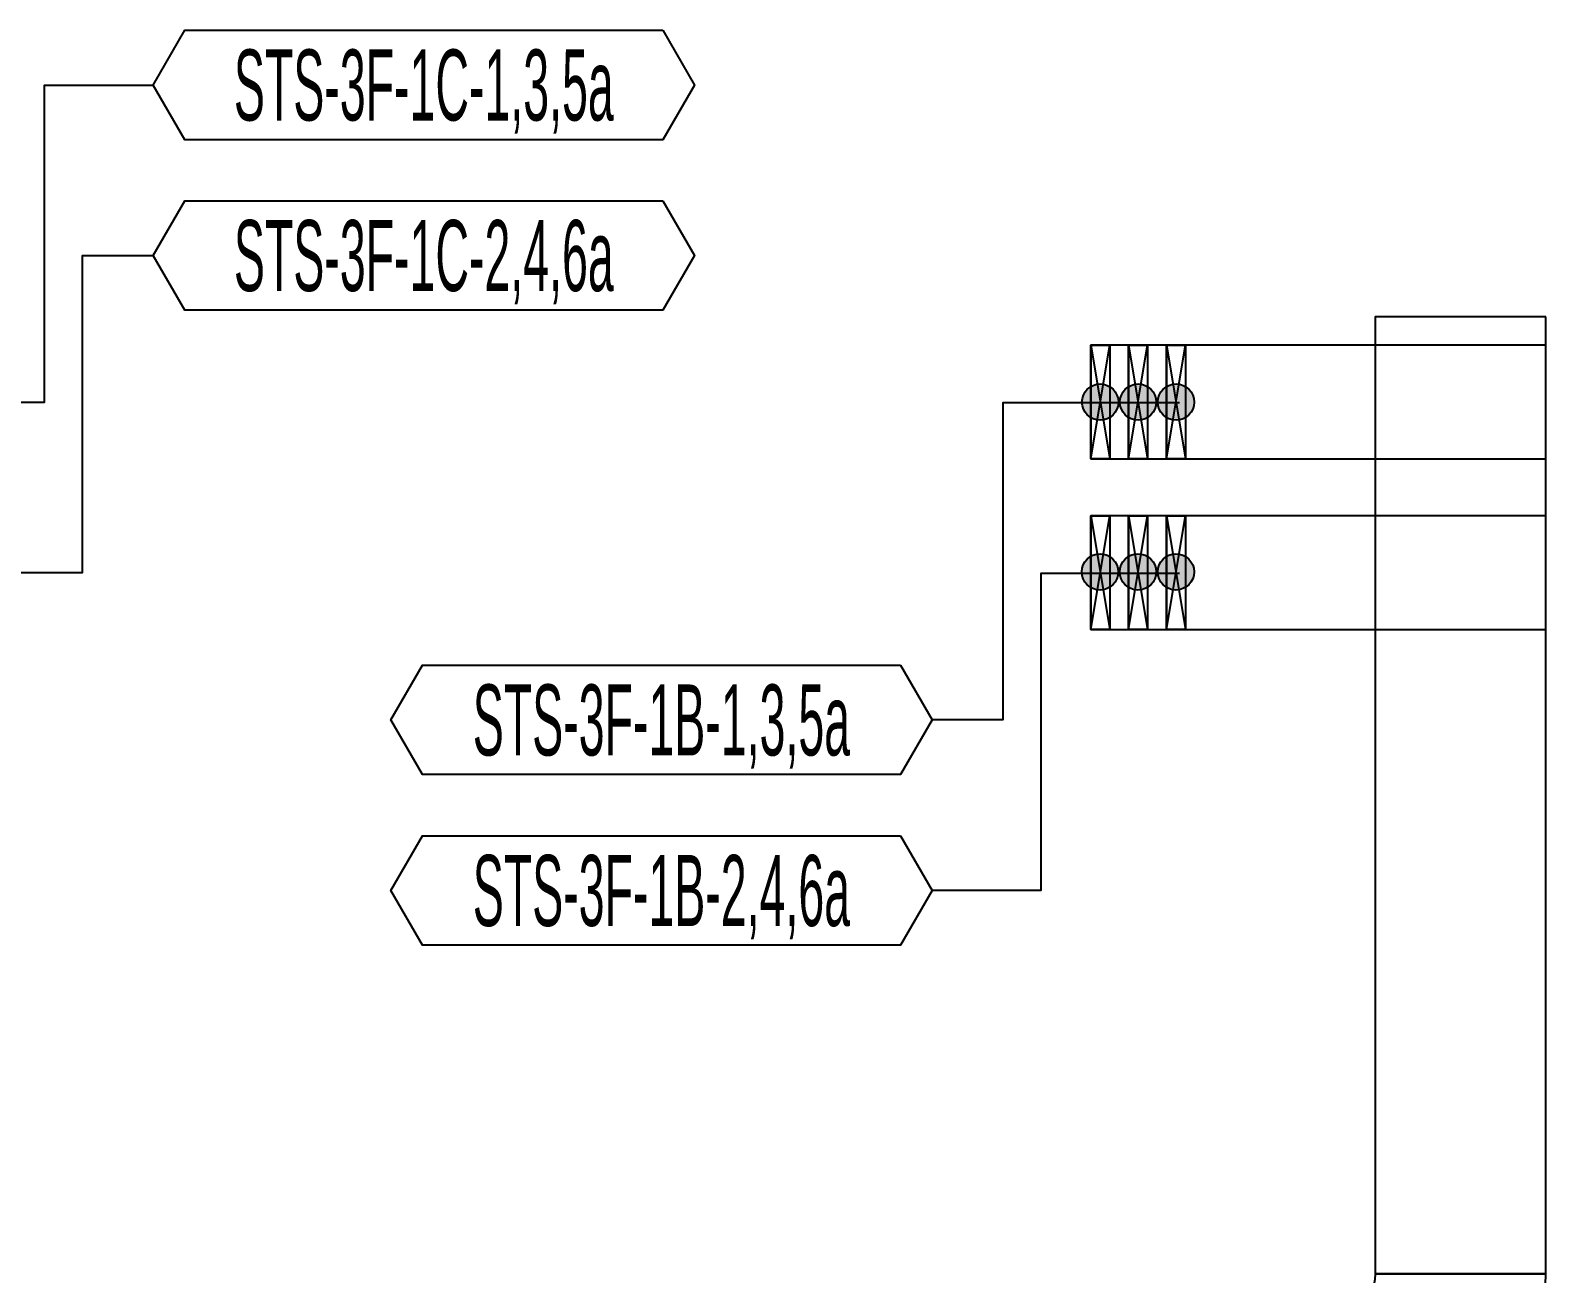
# Model space of a CAD drawing. Header units: millimetres. Extents: x 33932 to 374132, y 182625 to 847314.
# Drawn here: x 121860 to 129854, y 483855 to 490417 of the extents above; entities that cross this region are included whole.
import ezdxf
from ezdxf.enums import TextEntityAlignment as Align

# ---------------------------------------------------------------- set-up
doc = ezdxf.new("R2010")
doc.units = ezdxf.units.MM
doc.header["$LTSCALE"] = 150
doc.layers.add('-----26 Electrical Cable Tray_LV_STS1', color=3, linetype='Continuous')
doc.layers.add('-----99 Cable Schedule', color=2, linetype='Continuous')
doc.styles.add('ELEC', font='')
doc.styles.get('ELEC').set_extended_font_data('Dotum')

# ---------------------------------------------------------------- blocks, each defined once
blk = doc.blocks.new('A$C9a0ab699')
h = blk.add_hatch(color=0)
edge = h.paths.add_edge_path()
edge.add_arc((64.00719340983778, 64.00719340983778), 64.0071934098378, 720.0000000000341, 1080.000000000034, ccw=False)
at = {"color": 0}
blk.add_circle((64.00719340983778, 64.00719340983778), 64.0071934098378, dxfattribs=at)

msp = doc.modelspace()

# ---------------------------------------------------------------- linework, layer by layer
at = {"layer": '-----26 Electrical Cable Tray_LV_STS1'}
for points in [[(129853.5713109011, 488905.0169475801), (128953.5713109011, 488905.0169475801), (128953.5713109013, 483855.0163052068), (129853.5713109013, 483855.0163052068)], [(129853.5713109011, 488905.0169475801), (128953.5713109011, 488905.0169475801), (128953.5713109013, 483855.0163052068), (129853.5713109013, 483855.0163052068)], [(129853.5713109011, 488905.0169475801), (128953.5713109011, 488905.0169475801), (128953.5713109013, 483855.0163052068), (129853.5713109013, 483855.0163052068)], [(127453.5713115701, 488755.0163051267), (127453.5713115701, 488155.0163051267), (129853.5713109011, 488155.0163051267), (129853.5713109011, 488755.0163051267)], [(127553.5713115701, 488755.0163051267), (127553.5713115701, 488155.0163051267), (127453.5713115701, 488155.0163051267), (127453.5713115701, 488755.0163051267)], [(127753.5713115701, 488755.0163051267), (127753.5713115701, 488155.0163051267), (127653.5713115701, 488155.0163051267), (127653.5713115701, 488755.0163051267)], [(127653.5713115701, 488755.0163051267), (127653.5713115701, 488155.0163051267), (129853.5713109011, 488155.0163051267), (129853.5713109011, 488755.0163051267)], [(127953.5713115701, 488755.0163051267), (127953.5713115701, 488155.0163051267), (127853.5713115701, 488155.0163051267), (127853.5713115701, 488755.0163051267)], [(127853.5713115701, 488755.0163051267), (127853.5713115701, 488155.0163051267), (129853.5713109011, 488155.0163051267), (129853.5713109011, 488755.0163051267)], [(127453.5713115701, 487855.0163051267), (127453.5713115701, 487255.0163051267), (129853.5713109011, 487255.0163051267), (129853.5713109011, 487855.0163051267)], [(127553.5713115701, 487855.0163051267), (127553.5713115701, 487255.0163051267), (127453.5713115701, 487255.0163051267), (127453.5713115701, 487855.0163051267)], [(127753.5713115701, 487855.0163051267), (127753.5713115701, 487255.0163051267), (127653.5713115701, 487255.0163051267), (127653.5713115701, 487855.0163051267)], [(127653.5713115701, 487855.0163051267), (127653.5713115701, 487255.0163051267), (129853.5713109011, 487255.0163051267), (129853.5713109011, 487855.0163051267)], [(127953.5713115701, 487855.0163051267), (127953.5713115701, 487255.0163051267), (127853.5713115701, 487255.0163051267), (127853.5713115701, 487855.0163051267)], [(127853.5713115701, 487855.0163051267), (127853.5713115701, 487255.0163051267), (129853.5713109011, 487255.0163051267), (129853.5713109011, 487855.0163051267)]]:
    msp.add_lwpolyline(points, close=True, dxfattribs=at)
for points in [[(127453.5713115701, 488755.0163051267), (127553.5713115701, 488155.0163051267)], [(127453.5713115701, 488155.0163051267), (127553.5713115701, 488755.0163051267)], [(127653.5713115701, 488755.0163051267), (127753.5713115701, 488155.0163051267)], [(127653.5713115701, 488155.0163051267), (127753.5713115701, 488755.0163051267)], [(127853.5713115701, 488755.0163051267), (127953.5713115701, 488155.0163051267)], [(127853.5713115701, 488155.0163051267), (127953.5713115701, 488755.0163051267)], [(127453.5713115701, 487855.0163051267), (127553.5713115701, 487255.0163051267)], [(127453.5713115701, 487255.0163051267), (127553.5713115701, 487855.0163051267)], [(127653.5713115701, 487855.0163051267), (127753.5713115701, 487255.0163051267)], [(127653.5713115701, 487255.0163051267), (127753.5713115701, 487855.0163051267)], [(127853.5713115701, 487855.0163051267), (127953.5713115701, 487255.0163051267)], [(127853.5713115701, 487255.0163051267), (127953.5713115701, 487855.0163051267)]]:
    msp.add_lwpolyline(points, dxfattribs=at)
msp.add_lwpolyline([(128953.5713109013, 483855.0163052068), (128953.5713109013, 483855.0163052068, -0.414213562373095), (128653.5713109013, 483555.0163052068), (128653.5713109013, 483555.0163052068), (128653.5713109013, 482655.0163052068, 0.4142135623731661), (129853.5713109013, 483855.0163052068)], format="xyb", close=True, dxfattribs=at)
at = {"layer": '-----99 Cable Schedule', "color": 1}
for points in [[(125196.9761913546, 490417.2754351568), (125363.6860815665, 490128.5254351551), (125196.9761913519, 489839.7754351516), (122674.4069585767, 489839.7754351516), (122507.6970683533, 490128.5254351551), (122674.4069585792, 490417.2754351568)], [(125196.9761913546, 489517.2754351568), (125363.6860815665, 489228.5254351551), (125196.9761913519, 488939.7754351516), (122674.4069585767, 488939.7754351516), (122507.6970683533, 489228.5254351551), (122674.4069585792, 489517.2754351568)], [(126450.3608697492, 487066.2675900979), (126617.0707599611, 486777.5175900961), (126450.3608697465, 486488.7675900926), (123927.7916369713, 486488.7675900926), (123761.0817467479, 486777.5175900961), (123927.7916369738, 487066.2675900979)], [(126450.3608697492, 486166.2675900979), (126617.0707599611, 485877.5175900961), (126450.3608697465, 485588.7675900926), (123927.7916369713, 485588.7675900926), (123761.0817467479, 485877.5175900961), (123927.7916369738, 486166.2675900979)]]:
    msp.add_lwpolyline(points, close=True, dxfattribs=at)
for points in [[(121203.571631906, 488455.0182325548), (121934.9950439763, 488455.0182325548), (121934.9950439763, 490128.5254351551), (122507.6970683533, 490128.5254351551)], [(121203.571631906, 487555.0182325548), (122134.9950439763, 487555.0182325548), (122134.9950439763, 489228.5254351551), (122507.6970683533, 489228.5254351551)], [(127921.1961964084, 488451.0247926963), (126989.772784338, 488451.0247926963), (126989.772784338, 486777.5175900961), (126617.0707599611, 486777.5175900961)], [(127921.1961964084, 487551.0247926963), (127189.772784338, 487551.0247926963), (127189.772784338, 485877.5175900961), (126617.0707599611, 485877.5175900961)]]:
    msp.add_lwpolyline(points, dxfattribs=at)

# ---------------------------------------------------------------- block references
at = {"layer": '-----99 Cable Schedule', "color": 1, "xscale": 1.5, "yscale": 1.5, "zscale": 1.5}
for p in [(127407.5602002269, 488359.0055150119), (127607.5602002269, 488359.0055150119), (127807.5602002269, 488359.0055150119), (127406.8952693837, 487462.9970274422), (127606.8952693837, 487462.9970274422), (127806.8952693837, 487462.9970274422)]:
    msp.add_blockref('A$C9a0ab699', p, dxfattribs=at)

# ---------------------------------------------------------------- texts
at = {"layer": '-----99 Cable Schedule', "style": 'ELEC', "width": 0.5}
for s, p in [('STS-3F-1C-1,3,5a', (123935.6915749655, 490128.5254351542)), ('STS-3F-1C-2,4,6a', (123935.6915749655, 489228.5254351542)), ('STS-3F-1B-1,3,5a', (125189.0762533602, 486777.5175900952)), ('STS-3F-1B-2,4,6a', (125189.0762533602, 485877.5175900952))]:
    msp.add_text(s, height=375, dxfattribs=at).set_placement(p, align=Align.MIDDLE_CENTER)

doc.saveas('drawing.dxf')
